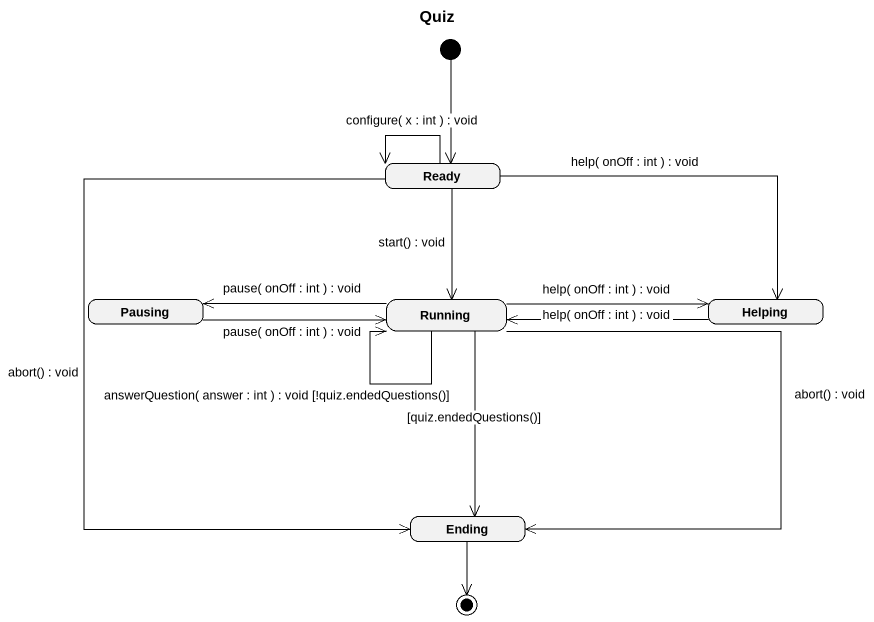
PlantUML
@startuml
title Quiz
hide empty description
state Ready
state Pausing
state Running
state Helping
state Ending
[*] --> Ready
Ready --> Ready : configure( x : int ) : void
Ready --> Running : start() : void
Ready -right-> Helping : help( onOff : int ) : void
Ready --> Ending : abort() : void
Pausing -right-> Running : pause( onOff : int ) : void
Running -left-> Pausing : pause( onOff : int ) : void
Running --> Running : answerQuestion( answer : int ) : void [!quiz.endedQuestions()]
Running -right-> Helping : help( onOff : int ) : void
Running --> Ending : abort() : void
Running --> Ending : [quiz.endedQuestions()]
Helping -left-> Running : help( onOff : int ) : void
Ending --> [*]
@enduml
